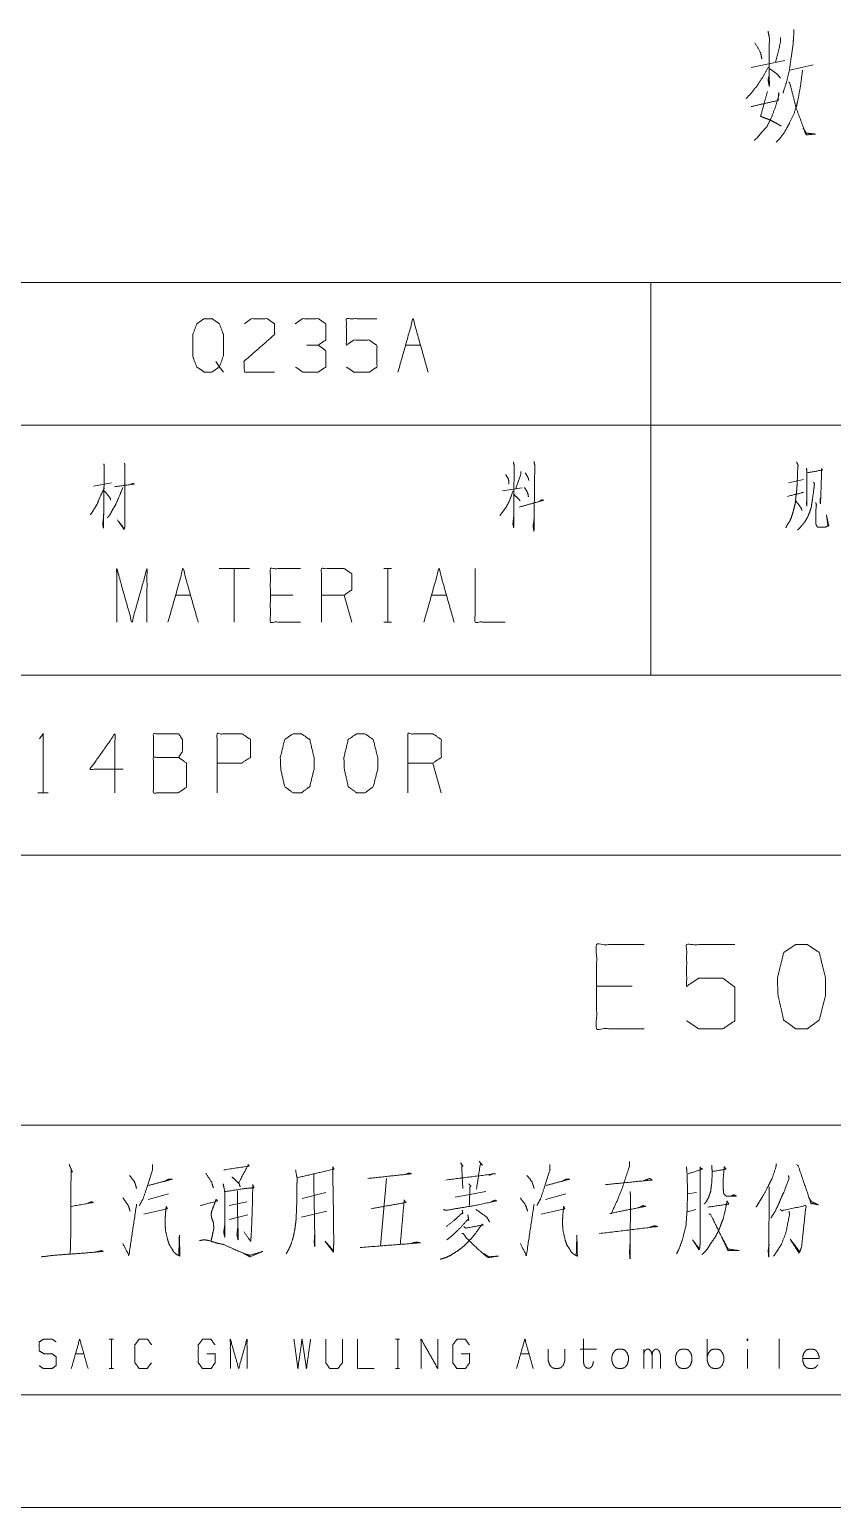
# Model space of a CAD drawing. Header units: millimetres. Extents: x 0 to 420, y 0 to 297.
# Drawn here: x 285.4 to 321.1, y 0 to 65.7 of the extents above; entities that cross this region are included whole.
import ezdxf

# ---------------------------------------------------------------- set-up
doc = ezdxf.new("R2010")
doc.units = ezdxf.units.MM
doc.layers.add('1', color=7, linetype='Continuous', true_color=0xffffff)

msp = doc.modelspace()

# ---------------------------------------------------------------- linework, layer by layer
at = {"layer": '1', "color": 95, "linetype": 'Continuous', "lineweight": 18}
for p, q in [((317.464, 64.011), (318.967, 64.326)), ((319.189, 63.893), (320.219, 64.129)), ((283, 54.463), (313, 54.463)), ((313, 54.463), (313, 48.113)), ((313, 54.463), (338, 54.463)), ((302.087, 51.675), (302.759, 51.675)), ((283, 48.113), (313, 48.113)), ((313, 48.113), (313, 37)), ((313, 48.113), (338, 48.113)), ((288.212, 45.4), (289.007, 45.55)), ((319.13, 45.55), (319.784, 45.7)), ((306.406, 45.2), (307.272, 45.325)), ((295.143, 41.737), (293.8, 41.737)), ((294.472, 41.737), (294.472, 39.362)), ((301.124, 41.737), (301.46, 41.737)), ((301.301, 41.737), (301.301, 39.362)), ((291.859, 40.563), (292.531, 40.563)), ((297.084, 40.563), (296.076, 40.563)), ((299.696, 39.362), (299.36, 40.563)), ((303.242, 40.563), (303.913, 40.563)), ((301.124, 39.362), (301.46, 39.362)), ((283, 37), (313, 37)), ((313, 37), (338, 37)), ((303.679, 31.77), (303.309, 33.094)), ((285.731, 31.77), (286.2, 31.77)), ((312.174, 23.171), (310.587, 23.171)), ((301.247, 14.626), (300.979, 11.625)), ((290.64, 13.695), (291.542, 13.936)), ((298.541, 14.005), (297.492, 13.729)), ((304.295, 13.798), (305.661, 14.04)), ((308.319, 13.695), (309.221, 13.936)), ((315.025, 14.005), (314.635, 13.936)), ((294.249, 13.419), (295.029, 13.591)), ((297.467, 12.901), (298.589, 13.177)), ((315, 13.246), (314.635, 13.143)), ((294.249, 12.798), (295.078, 13.005)), ((288.913, 7.485), (289.098, 7.485)), ((289.01, 7.485), (289.01, 6.174)), ((301.642, 7.485), (301.827, 7.485)), ((301.74, 7.485), (301.74, 6.174)), ((315.512, 6.519), (315.512, 7.485)), ((318.712, 7.499), (318.712, 6.174)), ((287.411, 6.836), (287.781, 6.836)), ((307.212, 6.836), (307.582, 6.836)), ((309.855, 7.043), (310.587, 7.043)), ((312.684, 6.174), (312.684, 7.043)), ((317.297, 7.043), (317.297, 6.174)), ((288.913, 6.174), (289.098, 6.174)), ((301.642, 6.174), (301.827, 6.174))]:
    msp.add_line(p, q, dxfattribs=at)
at = {"layer": '1', "color": 132, "linetype": 'Continuous', "lineweight": 18}
for p, q in [((235, 37), (415, 37)), ((235, 29), (415, 29)), ((285, 17), (394, 17)), ((25, 5), (415, 5)), ((235, 5), (415, 5)), ((0, 0), (420, 0))]:
    msp.add_line(p, q, dxfattribs=at)
at = {"layer": '1', "color": 95, "linetype": 'Continuous', "lineweight": 18}
for points, knots in [([(319.356, 65.704), (319.356, 65.468), (319.328, 65.035), (319.245, 64.483), (319.161, 63.893), (319.05, 63.42), (318.911, 62.987), (318.883, 62.869)], [0, 0, 0.08186, 0.232244, 0.425427, 0.632112, 0.800314, 0.957948, 1, 1]), ([(317.631, 65.113), (317.881, 64.68), (317.937, 64.405)], [0, 0, 0.640216, 1, 1]), ([(318.215, 65.625), (318.271, 65.35), (318.271, 63.184), (318.215, 63.46), (318.271, 63.696)], [0, 0, 0.094654, 0.823643, 0.918297, 1, 1]), ([(318.772, 65.35), (318.772, 65.153), (318.549, 64.247)], [0, 0, 0.174306, 1, 1]), ([(318.243, 64.05), (317.992, 63.617), (317.742, 63.224), (317.491, 62.909), (317.241, 62.633)], [0, 0, 0.287238, 0.55514, 0.786184, 1, 1]), ([(318.271, 63.972), (318.605, 63.735), (318.772, 63.538)], [0, 0, 0.613108, 1, 1]), ([(319.746, 63.893), (319.662, 63.224), (319.579, 62.751), (319.495, 62.357), (319.384, 62.003), (319.161, 61.531), (318.967, 61.176), (318.744, 60.861), (318.577, 60.704)], [0, 0, 0.194372, 0.33263, 0.448612, 0.555645, 0.70616, 0.82269, 0.933851, 1, 1]), ([(319.134, 63.381), (319.189, 63.302), (319.468, 62.2), (319.662, 61.688), (319.857, 61.137), (319.913, 61.019), (320.33, 61.058), (319.913, 61.098), (319.774, 61.334)], [0, 0, 0.026718, 0.341744, 0.493484, 0.655464, 0.691645, 0.807839, 0.924033, 1, 1]), ([(317.464, 62.279), (318.66, 62.554), (318.688, 62.909), (318.688, 62.751), (318.549, 62.279), (318.354, 61.767), (318.159, 61.373), (317.937, 61.137), (317.742, 60.901), (317.603, 60.783)], [0, 0, 0.30447, 0.392578, 0.431617, 0.55371, 0.68947, 0.798365, 0.878842, 0.954749, 1, 1]), ([(318.187, 62.948), (317.881, 61.846), (318.076, 61.767), (318.299, 61.688), (318.521, 61.57), (318.8, 61.413)], [0, 0, 0.52911, 0.626298, 0.735532, 0.852097, 1, 1]), ([(293.653, 50.95), (293.812, 50.7), (293.476, 50.475), (293.14, 50.475), (292.804, 50.7), (292.628, 51.175), (292.628, 52.15), (292.804, 52.625), (293.14, 52.85), (293.476, 52.85), (293.812, 52.625), (293.989, 52.15), (293.989, 51.2), (293.812, 50.7), (293.989, 50.475)], [0, 0, 0.043279, 0.102317, 0.151367, 0.210407, 0.284429, 0.426831, 0.500853, 0.559894, 0.608944, 0.667982, 0.742004, 0.880755, 0.958211, 1, 1]), ([(294.922, 52.625), (295.24, 52.85), (295.929, 52.85), (296.265, 52.625), (296.265, 52.15), (294.904, 50.95), (294.922, 50.475), (296.265, 50.475)], [0, 0, 0.069691, 0.192979, 0.265274, 0.350227, 0.674741, 0.759752, 1, 1]), ([(298.206, 51.675), (298.542, 51.9), (298.542, 52.625), (298.206, 52.85), (297.516, 52.85), (297.181, 52.625)], [0, 0, 0.153872, 0.429851, 0.583723, 0.846122, 1, 1]), ([(299.457, 50.7), (299.793, 50.475), (300.482, 50.475), (300.818, 50.7), (300.818, 51.65), (300.482, 51.9), (299.793, 51.9), (299.457, 51.675), (299.457, 52.85), (300.818, 52.85)], [0, 0, 0.062229, 0.168345, 0.230571, 0.376816, 0.441264, 0.547379, 0.609609, 0.79049, 1, 1]), ([(297.198, 50.7), (297.516, 50.475), (298.206, 50.475), (298.542, 50.7), (298.542, 51.425), (298.206, 51.675), (297.693, 51.675)], [0, 0, 0.124123, 0.34369, 0.472445, 0.703376, 0.836727, 1, 1]), ([(288.672, 46.4), (288.689, 46.275), (288.654, 43.55), (288.619, 43.7), (288.672, 44.175)], [0, 0, 0.03624, 0.818558, 0.862798, 1, 1]), ([(289.591, 46.425), (289.608, 46.3), (289.608, 43.675), (289.591, 43.525), (289.573, 43.475), (289.273, 43.9), (289.573, 43.525)], [0, 0, 0.03191, 0.695404, 0.733579, 0.746984, 0.878542, 1, 1]), ([(306.883, 46.475), (306.919, 46.325), (306.901, 43.575), (306.866, 43.725), (306.901, 44.025)], [0, 0, 0.04586, 0.864244, 0.910105, 1, 1]), ([(307.219, 46.05), (307.219, 45.925), (306.989, 45.275)], [0, 0, 0.153484, 1, 1]), ([(307.414, 46), (307.555, 45.75), (307.573, 45.65)], [0, 0, 0.738795, 1, 1]), ([(307.803, 46.5), (307.838, 46.325), (307.803, 43.4), (307.767, 43.625), (307.803, 43.925)], [0, 0, 0.049134, 0.854185, 0.916866, 1, 1]), ([(319.483, 46.475), (319.554, 46.325), (319.536, 46.25), (319.518, 45.75), (319.501, 45.4), (319.483, 45.15), (319.448, 44.9), (319.43, 44.675), (319.377, 44.45), (319.324, 44.25), (319.253, 44.025), (319.183, 43.85), (319.077, 43.7), (319.006, 43.55)], [0, 0, 0.054643, 0.080035, 0.244904, 0.360386, 0.442974, 0.526176, 0.600549, 0.676724, 0.744906, 0.822623, 0.884822, 0.945356, 1, 1]), ([(319.925, 46.2), (319.943, 46.025), (319.943, 44.525), (319.925, 44.625), (319.943, 44.875)], [0, 0, 0.086729, 0.826348, 0.876422, 1, 1]), ([(319.96, 46), (320.65, 46.125), (320.597, 46.175), (320.597, 46.05), (320.561, 45), (320.544, 44.625), (320.526, 44.75), (320.544, 44.875)], [0, 0, 0.271858, 0.30014, 0.348647, 0.756336, 0.902019, 0.951009, 1, 1]), ([(289.52, 45.35), (289.379, 45), (289.202, 44.6), (289.043, 44.325), (288.937, 44.125), (288.831, 44)], [0, 0, 0.247885, 0.535064, 0.743693, 0.892347, 1, 1]), ([(289.149, 45.375), (290.015, 45.5), (289.962, 45.525), (289.856, 45.475)], [0, 0, 0.832664, 0.888443, 1, 1]), ([(306.548, 45.925), (306.671, 45.7), (306.689, 45.6), (306.689, 45.5)], [0, 0, 0.560245, 0.781808, 1, 1]), ([(307.378, 45.35), (307.484, 45.175), (307.537, 45.05), (307.555, 44.925)], [0, 0, 0.438509, 0.729472, 1, 1]), ([(320.243, 45.575), (320.278, 45.5), (320.243, 45.2), (320.19, 44.825), (320.137, 44.475), (320.066, 44.25), (319.96, 44), (319.837, 43.8), (319.731, 43.675), (319.607, 43.525), (319.518, 43.45)], [0, 0, 0.035516, 0.164907, 0.327134, 0.478764, 0.579789, 0.69611, 0.796849, 0.867063, 0.950352, 1, 1]), ([(288.689, 45.325), (288.513, 44.95), (288.371, 44.6), (288.23, 44.375), (288.071, 44.125)], [0, 0, 0.306151, 0.584923, 0.781175, 1, 1]), ([(288.707, 45.175), (288.954, 44.875), (288.972, 44.775)], [0, 0, 0.792937, 1, 1]), ([(306.866, 45.175), (306.724, 44.775), (306.565, 44.475), (306.424, 44.275), (306.283, 44.1)], [0, 0, 0.34388, 0.619111, 0.817638, 1, 1]), ([(306.901, 45.05), (307.131, 44.825), (307.184, 44.75)], [0, 0, 0.777846, 1, 1]), ([(307.149, 44.475), (308.227, 44.775), (308.156, 44.8), (308.032, 44.725)], [0, 0, 0.835919, 0.891927, 1, 1]), ([(319.077, 44.95), (319.784, 45.125), (319.731, 45.125), (319.713, 45.1)], [0, 0, 0.896999, 0.962298, 1, 1]), ([(319.448, 44.75), (319.66, 44.475), (319.731, 44.325)], [0, 0, 0.676829, 1, 1]), ([(320.332, 44.675), (320.367, 44.575), (320.349, 44.5), (320.332, 43.8), (320.349, 43.7), (320.385, 43.625), (320.42, 43.575), (320.72, 43.575), (320.809, 43.6), (320.915, 43.65), (320.809, 44.125), (320.879, 43.625)], [0, 0, 0.040324, 0.069618, 0.335838, 0.374446, 0.405968, 0.429248, 0.543483, 0.578406, 0.622978, 0.808014, 1, 1]), ([(289.247, 39.362), (289.247, 41.737), (289.919, 39.362), (290.59, 41.737), (290.59, 39.362)], [0, 0, 0.245192, 0.5, 0.754808, 1, 1]), ([(297.42, 39.362), (296.076, 39.362), (296.076, 41.737), (297.42, 41.737)], [0, 0, 0.26539, 0.73461, 1, 1]), ([(298.353, 39.362), (298.353, 41.737), (299.36, 41.737), (299.696, 41.513), (299.696, 40.788), (299.36, 40.563), (298.353, 40.563)], [0, 0, 0.400952, 0.571034, 0.639278, 0.761674, 0.829918, 1, 1]), ([(305.182, 41.737), (305.182, 39.362), (306.526, 39.362)], [0, 0, 0.638733, 1, 1]), ([(285.81, 34.171), (285.966, 34.392), (285.966, 31.77)], [0, 0, 0.093489, 1, 1]), ([(289.536, 32.818), (288.053, 32.818), (289.165, 34.392), (289.165, 31.77)], [0, 0, 0.245868, 0.565294, 1, 1]), ([(290.882, 33.343), (290.882, 34.392), (291.994, 34.392), (292.169, 34.143), (292.169, 33.619), (291.994, 33.343), (290.882, 33.343), (290.882, 31.77), (291.974, 31.77), (292.345, 32.018), (292.345, 33.094), (291.994, 33.343)], [0, 0, 0.115917, 0.238847, 0.272469, 0.330428, 0.366584, 0.489515, 0.663389, 0.784163, 0.833486, 0.952453, 1, 1]), ([(293.71, 31.77), (293.71, 34.392), (294.822, 34.392), (295.193, 34.143), (295.193, 33.343), (294.803, 33.094), (293.71, 33.094)], [0, 0, 0.401145, 0.57131, 0.639588, 0.762043, 0.832821, 1, 1]), ([(297.456, 31.77), (297.827, 32.046), (298.022, 32.818), (298.022, 33.343), (297.827, 34.143), (297.456, 34.392), (297.085, 34.392), (296.715, 34.143), (296.519, 33.343), (296.539, 32.818), (296.715, 32.046), (297.085, 31.77), (297.456, 31.77)], [0, 0, 0.067525, 0.183971, 0.260584, 0.380943, 0.446141, 0.500305, 0.565503, 0.685863, 0.762529, 0.87831, 0.945836, 1, 1]), ([(300.285, 31.77), (300.655, 32.046), (300.851, 32.818), (300.851, 33.343), (300.655, 34.143), (300.285, 34.392), (299.914, 34.392), (299.543, 34.143), (299.348, 33.343), (299.368, 32.818), (299.543, 32.046), (299.914, 31.77), (300.285, 31.77)], [0, 0, 0.067527, 0.183973, 0.260585, 0.380944, 0.446144, 0.500308, 0.565506, 0.685865, 0.76253, 0.878311, 0.945836, 1, 1]), ([(302.196, 31.77), (302.196, 34.392), (303.309, 34.392), (303.679, 34.143), (303.679, 33.343), (303.309, 33.094), (302.196, 33.094)], [0, 0, 0.400953, 0.571035, 0.639278, 0.761674, 0.829917, 1, 1]), ([(312.703, 21.281), (310.587, 21.281), (310.587, 25.021), (312.703, 25.021)], [0, 0, 0.26539, 0.73461, 1, 1]), ([(314.594, 21.635), (315.123, 21.281), (316.209, 21.281), (316.738, 21.635), (316.738, 23.131), (316.209, 23.525), (315.123, 23.525), (314.594, 23.171), (314.594, 25.021), (316.738, 25.021)], [0, 0, 0.062228, 0.168344, 0.230572, 0.376816, 0.441265, 0.547381, 0.609609, 0.79049, 1, 1]), ([(319.966, 21.281), (320.494, 21.675), (320.773, 22.777), (320.773, 23.525), (320.494, 24.667), (319.966, 25.021), (319.437, 25.021), (318.908, 24.667), (318.629, 23.525), (318.657, 22.777), (318.908, 21.675), (319.437, 21.281), (319.966, 21.281)], [0, 0, 0.067525, 0.183972, 0.260584, 0.380943, 0.446141, 0.500306, 0.565504, 0.685863, 0.762529, 0.87831, 0.945835, 1, 1]), ([(287.128, 15.247), (287.274, 14.902), (287.226, 15.006), (287.201, 14.281), (287.201, 12.246), (287.177, 11.28)], [0, 0, 0.088891, 0.116032, 0.287978, 0.770794, 1, 1]), ([(290.835, 15.247), (290.835, 15.006), (290.591, 14.247), (290.42, 13.729), (290.249, 13.419)], [0, 0, 0.124612, 0.535976, 0.817159, 1, 1]), ([(294.005, 15.006), (295.127, 15.178), (295.102, 15.247), (294.663, 14.419), (294.371, 14.695), (294.688, 14.385), (294.736, 14.247)], [0, 0, 0.361753, 0.385074, 0.683733, 0.811934, 0.953357, 1, 1]), ([(297.272, 14.661), (298.906, 15.04), (298.858, 15.144), (298.858, 14.626), (298.882, 13.212), (298.882, 12.384), (298.906, 11.866), (298.882, 11.521), (298.882, 11.349), (298.516, 11.832), (298.858, 11.452)], [0, 0, 0.250211, 0.267275, 0.344454, 0.55544, 0.678925, 0.756189, 0.80777, 0.833496, 0.923863, 1, 1]), ([(304.539, 15.316), (304.637, 15.178), (304.588, 15.178), (304.637, 14.178)], [0, 0, 0.138589, 0.178592, 1, 1]), ([(305.368, 15.385), (305.515, 15.213), (305.417, 15.282), (305.246, 14.143)], [0, 0, 0.151118, 0.230947, 1, 1]), ([(308.514, 15.247), (308.514, 15.006), (308.27, 14.247), (308.099, 13.729), (307.929, 13.419)], [0, 0, 0.124612, 0.535976, 0.817159, 1, 1]), ([(312.05, 15.385), (312.05, 15.178), (311.733, 14.212), (311.513, 13.66), (311.245, 13.074), (311.196, 13.074), (312.757, 13.384), (312.66, 13.419), (312.44, 13.315)], [0, 0, 0.046524, 0.275032, 0.408545, 0.553501, 0.564465, 0.92219, 0.945453, 1, 1]), ([(314.586, 15.144), (314.61, 14.868), (314.635, 14.005), (314.61, 13.177), (314.561, 12.522), (314.415, 11.935), (314.269, 11.521), (314.147, 11.28)], [0, 0, 0.070329, 0.28934, 0.499598, 0.66644, 0.819873, 0.931329, 1, 1]), ([(314.659, 14.833), (315.293, 15.04), (315.196, 15.109), (315.196, 11.763), (315.171, 11.521), (315.147, 11.452), (314.854, 11.901), (315.147, 11.521)], [0, 0, 0.122094, 0.143965, 0.756447, 0.800872, 0.814266, 0.912285, 1, 1]), ([(315.708, 15.213), (315.732, 14.868), (315.708, 14.419), (315.659, 14.04), (315.561, 13.764), (315.439, 13.557), (315.366, 13.488)], [0, 0, 0.190955, 0.438946, 0.650198, 0.811822, 0.94447, 1, 1]), ([(315.757, 14.937), (316.342, 15.04), (316.269, 15.144), (316.22, 14.626), (316.22, 14.178), (316.244, 13.936), (316.366, 13.833), (316.805, 13.833), (316.708, 13.902), (316.537, 13.833)], [0, 0, 0.209703, 0.254415, 0.437769, 0.595975, 0.681595, 0.738019, 0.892888, 0.935041, 1, 1]), ([(318.585, 15.282), (318.561, 15.109), (318.39, 14.626), (318.219, 14.281), (318, 13.867), (317.829, 13.591), (317.683, 13.35)], [0, 0, 0.081145, 0.319756, 0.499049, 0.717311, 0.868474, 1, 1]), ([(319.488, 15.247), (319.561, 15.178), (320.122, 13.522), (320.463, 13.453), (320.146, 13.591), (320.049, 13.729)], [0, 0, 0.037082, 0.681737, 0.810185, 0.937687, 1, 1]), ([(289.81, 14.764), (290.03, 14.488), (290.079, 14.35), (290.127, 14.178)], [0, 0, 0.519919, 0.73571, 1, 1]), ([(290.664, 14.316), (291.713, 14.592), (291.542, 14.592), (291.371, 14.488)], [0, 0, 0.745411, 0.862774, 1, 1]), ([(293.2, 14.868), (293.468, 14.454), (293.541, 14.212)], [0, 0, 0.661595, 1, 1]), ([(297.199, 15.006), (297.272, 14.592), (297.248, 14.178), (297.248, 13.453), (297.223, 12.798), (297.175, 12.418), (297.102, 12.039), (296.98, 11.659), (296.882, 11.452), (296.784, 11.28)], [0, 0, 0.110336, 0.219176, 0.409317, 0.581468, 0.681885, 0.783317, 0.887931, 0.947989, 1, 1]), ([(298.004, 14.799), (298.053, 12.073), (298.053, 11.59), (298.028, 11.797), (298.053, 12.211)], [0, 0, 0.711345, 0.837386, 0.891777, 1, 1]), ([(300.418, 14.626), (302.345, 14.833), (302.247, 14.868), (302.076, 14.799)], [0, 0, 0.870762, 0.917258, 1, 1]), ([(303.881, 14.557), (306.076, 14.833), (305.954, 14.833), (305.807, 14.764)], [0, 0, 0.886329, 0.935184, 1, 1]), ([(307.49, 14.764), (307.709, 14.488), (307.758, 14.35), (307.807, 14.178)], [0, 0, 0.519919, 0.73571, 1, 1]), ([(308.343, 14.316), (309.392, 14.592), (309.221, 14.592), (309.051, 14.488)], [0, 0, 0.745418, 0.86277, 1, 1]), ([(310.977, 14.35), (313.05, 14.557), (312.952, 14.626), (312.684, 14.523)], [0, 0, 0.836554, 0.884532, 1, 1]), ([(319.122, 14.764), (319.146, 14.626), (318.927, 14.04), (318.829, 13.833), (318.683, 13.488), (318.536, 13.177), (318.341, 12.867)], [0, 0, 0.067376, 0.36846, 0.478481, 0.658656, 0.823687, 1, 1]), ([(293.98, 14.385), (294.053, 14.005), (294.053, 12.004), (294.005, 12.246), (294.053, 12.591)], [0, 0, 0.129595, 0.800553, 0.883167, 1, 1]), ([(294.053, 14.04), (294.932, 14.178), (295.346, 14.212), (295.297, 14.35), (295.273, 13.281), (295.249, 12.625), (295.224, 12.073), (295.2, 11.832), (294.907, 12.246)], [0, 0, 0.19844, 0.29133, 0.324006, 0.56283, 0.709269, 0.832622, 0.88681, 1, 1]), ([(294.614, 14.074), (294.614, 13.212), (294.639, 12.384), (294.639, 11.901), (294.59, 12.142), (294.639, 12.556)], [0, 0, 0.304008, 0.595981, 0.766226, 0.853067, 1, 1]), ([(304.905, 14.385), (305.003, 14.281), (304.954, 14.247), (304.929, 13.419)], [0, 0, 0.138047, 0.196037, 1, 1]), ([(312.074, 14.04), (312.099, 13.867), (312.074, 11.073), (312.05, 11.349), (312.074, 11.694)], [0, 0, 0.048504, 0.826565, 0.903707, 1, 1]), ([(318.268, 14.247), (318.244, 11.142), (318.219, 11.418), (318.268, 11.694)], [0, 0, 0.847819, 0.923473, 1, 1]), ([(287.226, 13.384), (288.201, 13.557), (288.128, 13.591), (287.957, 13.522)], [0, 0, 0.788943, 0.853361, 1, 1]), ([(289.518, 13.764), (289.737, 13.453), (289.786, 13.35), (289.835, 13.177)], [0, 0, 0.564231, 0.734008, 1, 1]), ([(289.518, 11.728), (289.786, 11.211), (290.127, 13.488)], [0, 0, 0.202025, 1, 1]), ([(290.444, 13.039), (291.493, 13.281), (291.444, 13.384), (291.42, 13.143), (291.396, 12.798), (291.396, 12.556), (291.42, 12.28), (291.518, 11.866), (291.591, 11.659), (291.688, 11.521), (291.786, 11.349), (291.908, 11.245), (292.054, 11.176), (292.03, 12.108), (292.005, 11.245)], [0, 0, 0.198341, 0.219427, 0.264158, 0.327895, 0.3724, 0.423461, 0.501845, 0.542306, 0.573453, 0.609975, 0.639452, 0.669269, 0.84099, 1, 1]), ([(292.956, 13.419), (293.736, 13.626), (293.663, 13.695), (293.59, 13.488), (293.468, 13.177), (293.444, 13.039), (293.468, 12.867), (293.541, 12.66), (293.566, 12.418), (293.492, 12.073), (293.444, 11.866)], [0, 0, 0.288064, 0.323943, 0.402265, 0.521269, 0.571261, 0.63341, 0.711732, 0.798322, 0.924133, 1, 1]), ([(300.564, 13.281), (302.101, 13.557), (302.028, 13.66), (301.857, 11.694)], [0, 0, 0.426351, 0.460965, 1, 1]), ([(303.783, 13.246), (303.856, 13.212), (303.905, 13.212), (305.149, 13.419), (306.149, 13.626), (306.076, 13.66), (305.905, 13.591)], [0, 0, 0.030219, 0.048442, 0.519512, 0.900991, 0.93121, 1, 1]), ([(304.612, 13.212), (304.637, 13.074), (304.588, 13.074), (304.295, 12.798), (303.905, 12.487)], [0, 0, 0.128573, 0.17333, 0.54243, 1, 1]), ([(305.222, 13.246), (305.71, 12.901), (305.832, 12.694)], [0, 0, 0.713213, 1, 1]), ([(307.197, 13.764), (307.416, 13.453), (307.465, 13.35), (307.514, 13.177)], [0, 0, 0.564239, 0.734012, 1, 1]), ([(307.197, 11.728), (307.465, 11.211), (307.807, 13.488)], [0, 0, 0.202027, 1, 1]), ([(308.124, 13.039), (309.173, 13.281), (309.124, 13.384), (309.099, 13.143), (309.075, 12.798), (309.075, 12.556), (309.099, 12.28), (309.197, 11.866), (309.27, 11.659), (309.368, 11.521), (309.465, 11.349), (309.587, 11.245), (309.734, 11.176), (309.709, 12.108), (309.685, 11.245)], [0, 0, 0.198341, 0.219426, 0.264158, 0.327895, 0.3724, 0.423461, 0.501845, 0.542305, 0.57345, 0.609972, 0.639449, 0.66927, 0.84099, 1, 1]), ([(315.537, 13.35), (316.464, 13.488), (316.391, 13.626), (316.318, 13.246), (316.22, 12.832), (316.122, 12.591), (316.025, 12.315), (315.878, 12.039), (315.683, 11.763), (315.537, 11.521), (315.391, 11.349), (315.269, 11.245)], [0, 0, 0.248088, 0.28944, 0.391759, 0.504363, 0.573317, 0.650816, 0.73352, 0.823008, 0.897766, 0.957654, 1, 1]), ([(319.146, 13.177), (319.17, 13.039), (319, 12.177), (318.805, 11.694), (318.634, 11.418), (318.463, 11.176)], [0, 0, 0.064861, 0.471802, 0.712904, 0.863112, 1, 1]), ([(318.756, 13.246), (318.829, 13.177), (318.878, 13.212), (319.902, 13.419), (319.756, 12.073), (319.707, 11.59), (319.634, 11.383), (319.585, 11.314), (319.195, 11.935), (319.609, 11.383)], [0, 0, 0.021075, 0.033595, 0.252602, 0.536206, 0.63793, 0.683936, 0.701643, 0.855333, 1, 1]), ([(304.685, 12.487), (304.759, 12.418), (305.539, 12.556), (305.49, 12.591), (305.198, 12.177), (305.027, 11.97), (304.832, 11.763), (304.612, 11.556), (304.368, 11.383), (304.1, 11.211), (303.881, 11.107), (303.637, 11.038)], [0, 0, 0.029336, 0.260529, 0.277957, 0.425844, 0.50411, 0.587085, 0.675092, 0.762231, 0.855274, 0.926064, 1, 1]), ([(304.856, 13.005), (304.905, 12.763), (304.856, 12.798), (304.515, 12.418), (304.222, 12.142), (303.929, 11.901)], [0, 0, 0.154138, 0.191518, 0.510905, 0.762591, 1, 1]), ([(310.708, 12.177), (313.294, 12.487), (313.172, 12.522), (312.952, 12.453)], [0, 0, 0.879479, 0.922284, 1, 1]), ([(315.586, 13.039), (315.659, 13.039), (316.439, 11.418), (316.927, 11.418), (316.439, 11.487), (316.147, 12.039)], [0, 0, 0.021039, 0.538448, 0.678706, 0.82036, 1, 1]), ([(292.931, 11.866), (293.127, 11.901), (293.346, 11.866), (293.663, 11.763), (293.98, 11.694), (294.444, 11.487), (294.858, 11.314), (295.175, 11.142), (295.736, 11.383), (295.175, 11.211), (294.907, 11.28)], [0, 0, 0.051192, 0.108601, 0.194771, 0.278606, 0.409731, 0.525759, 0.619013, 0.776803, 0.92843, 1, 1]), ([(304.588, 12.177), (304.661, 12.177), (304.807, 11.97), (305.344, 11.452), (305.759, 11.107), (306.222, 11.176), (305.783, 11.142), (305.588, 11.28)], [0, 0, 0.026517, 0.118384, 0.388536, 0.584008, 0.7538, 0.913392, 1, 1]), ([(285.884, 11.142), (286.47, 11.211), (287.884, 11.314), (288.64, 11.383), (288.567, 11.418), (288.299, 11.349)], [0, 0, 0.188617, 0.642502, 0.885462, 0.911348, 1, 1]), ([(300.076, 11.556), (302.735, 11.763), (302.613, 11.797), (302.394, 11.763)], [0, 0, 0.884285, 0.926313, 1, 1]), ([(285.801, 6.298), (285.987, 6.174), (286.367, 6.174), (286.552, 6.312), (286.552, 6.698), (286.367, 6.836), (285.996, 6.836), (285.801, 6.961), (285.801, 7.361), (285.996, 7.485), (286.367, 7.485), (286.552, 7.361)], [0, 0, 0.068034, 0.184057, 0.25452, 0.372334, 0.442797, 0.555846, 0.626371, 0.748393, 0.818918, 0.931966, 1, 1]), ([(290.786, 6.436), (290.6, 6.174), (290.239, 6.174), (290.054, 6.436), (290.054, 7.223), (290.239, 7.485), (290.61, 7.485), (290.795, 7.223)], [0, 0, 0.114569, 0.243366, 0.357935, 0.638584, 0.753153, 0.885431, 1, 1]), ([(293.253, 6.836), (293.624, 6.836), (293.624, 6.436), (293.439, 6.174), (293.058, 6.174), (292.873, 6.436), (292.873, 7.223), (293.068, 7.485), (293.429, 7.485), (293.614, 7.223)], [0, 0, 0.103295, 0.214796, 0.304261, 0.410274, 0.49974, 0.718896, 0.809958, 0.910535, 1, 1]), ([(294.297, 6.174), (294.297, 7.485), (294.668, 6.174), (295.039, 7.485), (295.039, 6.174)], [0, 0, 0.245192, 0.5, 0.754808, 1, 1]), ([(297.126, 7.485), (297.301, 6.174), (297.487, 7.485), (297.682, 6.174), (297.867, 7.485)], [0, 0, 0.249746, 0.499742, 0.750003, 1, 1]), ([(298.54, 7.485), (298.54, 6.436), (298.716, 6.174), (299.086, 6.174), (299.282, 6.436), (299.282, 7.485)], [0, 0, 0.337152, 0.438599, 0.557781, 0.662848, 1, 1]), ([(299.954, 7.485), (299.954, 6.174), (300.696, 6.174)], [0, 0, 0.638735, 1, 1]), ([(302.783, 6.174), (302.783, 7.485), (303.525, 6.174), (303.525, 7.485)], [0, 0, 0.317574, 0.682426, 1, 1]), ([(304.568, 6.836), (304.939, 6.836), (304.939, 6.436), (304.754, 6.174), (304.373, 6.174), (304.188, 6.436), (304.188, 7.223), (304.383, 7.485), (304.744, 7.485), (304.929, 7.223)], [0, 0, 0.103295, 0.214796, 0.304261, 0.410274, 0.49974, 0.718896, 0.809958, 0.910535, 1, 1]), ([(307.026, 6.174), (307.397, 7.485), (307.768, 6.174)], [0, 0, 0.500001, 1, 1]), ([(310.45, 6.491), (310.401, 6.298), (310.294, 6.188), (310.157, 6.188), (310.04, 6.298), (310.001, 6.491), (310.001, 7.499)], [0, 0, 0.107406, 0.190396, 0.26402, 0.350759, 0.456999, 1, 1]), ([(317.297, 7.402), (317.317, 7.457), (317.297, 7.499), (317.278, 7.457), (317.297, 7.402)], [0, 0, 0.280627, 0.5, 0.719373, 1, 1]), ([(308.441, 7.043), (308.441, 6.519), (308.499, 6.34), (308.606, 6.215), (308.743, 6.174), (308.87, 6.174), (309.006, 6.215), (309.114, 6.34), (309.172, 6.519), (309.172, 7.043)], [0, 0, 0.242016, 0.329107, 0.404862, 0.470732, 0.529268, 0.595138, 0.670893, 0.757984, 1, 1]), ([(311.328, 6.34), (311.435, 6.215), (311.572, 6.174), (311.698, 6.174), (311.835, 6.215), (311.942, 6.34), (312.001, 6.519), (312.001, 6.712), (311.942, 6.878), (311.835, 7.002), (311.698, 7.043), (311.572, 7.043), (311.435, 7.002), (311.328, 6.878), (311.269, 6.712), (311.269, 6.519), (311.328, 6.34)], [0, 0, 0.063224, 0.118198, 0.167051, 0.222025, 0.285248, 0.357933, 0.432348, 0.5, 0.563224, 0.618198, 0.667051, 0.722025, 0.785248, 0.8529, 0.927315, 1, 1]), ([(312.684, 6.781), (312.713, 6.933), (312.81, 7.03), (312.918, 7.03), (313.015, 6.933), (313.054, 6.781), (313.054, 6.174)], [0, 0, 0.118877, 0.224452, 0.306993, 0.412569, 0.533091, 1, 1]), ([(313.054, 6.781), (313.084, 6.933), (313.181, 7.03), (313.298, 7.03), (313.386, 6.933), (313.425, 6.781), (313.425, 6.174)], [0, 0, 0.118605, 0.223938, 0.31376, 0.413913, 0.53416, 1, 1]), ([(314.156, 6.34), (314.264, 6.215), (314.4, 6.174), (314.527, 6.174), (314.664, 6.215), (314.771, 6.34), (314.83, 6.519), (314.83, 6.712), (314.771, 6.878), (314.664, 7.002), (314.527, 7.043), (314.4, 7.043), (314.264, 7.002), (314.156, 6.878), (314.098, 6.712), (314.098, 6.519), (314.156, 6.34)], [0, 0, 0.063224, 0.118198, 0.167051, 0.222025, 0.285248, 0.357933, 0.432348, 0.5, 0.563224, 0.618198, 0.667051, 0.722025, 0.785248, 0.8529, 0.927315, 1, 1]), ([(315.512, 6.519), (315.571, 6.34), (315.678, 6.215), (315.815, 6.174), (315.942, 6.174), (316.078, 6.215), (316.185, 6.34), (316.244, 6.519), (316.244, 6.712), (316.185, 6.878), (316.078, 7.002), (315.942, 7.043), (315.815, 7.043), (315.678, 7.002), (315.571, 6.878), (315.512, 6.712)], [0, 0, 0.078529, 0.146835, 0.206229, 0.25901, 0.318404, 0.38671, 0.465239, 0.545636, 0.618727, 0.687034, 0.746428, 0.799208, 0.858602, 0.926909, 1, 1]), ([(320.428, 6.34), (320.321, 6.215), (320.185, 6.174), (320.058, 6.174), (319.921, 6.215), (319.814, 6.34), (319.755, 6.519), (319.755, 6.712), (319.814, 6.878), (319.921, 7.002), (320.058, 7.043), (320.185, 7.043), (320.321, 7.002), (320.428, 6.878), (320.487, 6.712), (320.487, 6.616), (319.755, 6.616)], [0, 0, 0.053947, 0.100856, 0.142541, 0.189449, 0.243396, 0.305417, 0.368913, 0.426639, 0.480586, 0.527495, 0.56918, 0.616088, 0.670035, 0.727761, 0.759509, 1, 1])]:
    msp.add_open_spline(points, degree=1, knots=knots, dxfattribs=at)
for points in [[(301.751, 50.475), (302.423, 52.85), (303.095, 50.475)], [(291.524, 39.362), (292.195, 41.737), (292.867, 39.362)], [(302.906, 39.362), (303.578, 41.737), (304.249, 39.362)], [(287.225, 6.174), (287.596, 7.485), (287.967, 6.174)]]:
    msp.add_open_spline(points, degree=1, dxfattribs=at)

doc.saveas('drawing.dxf')
